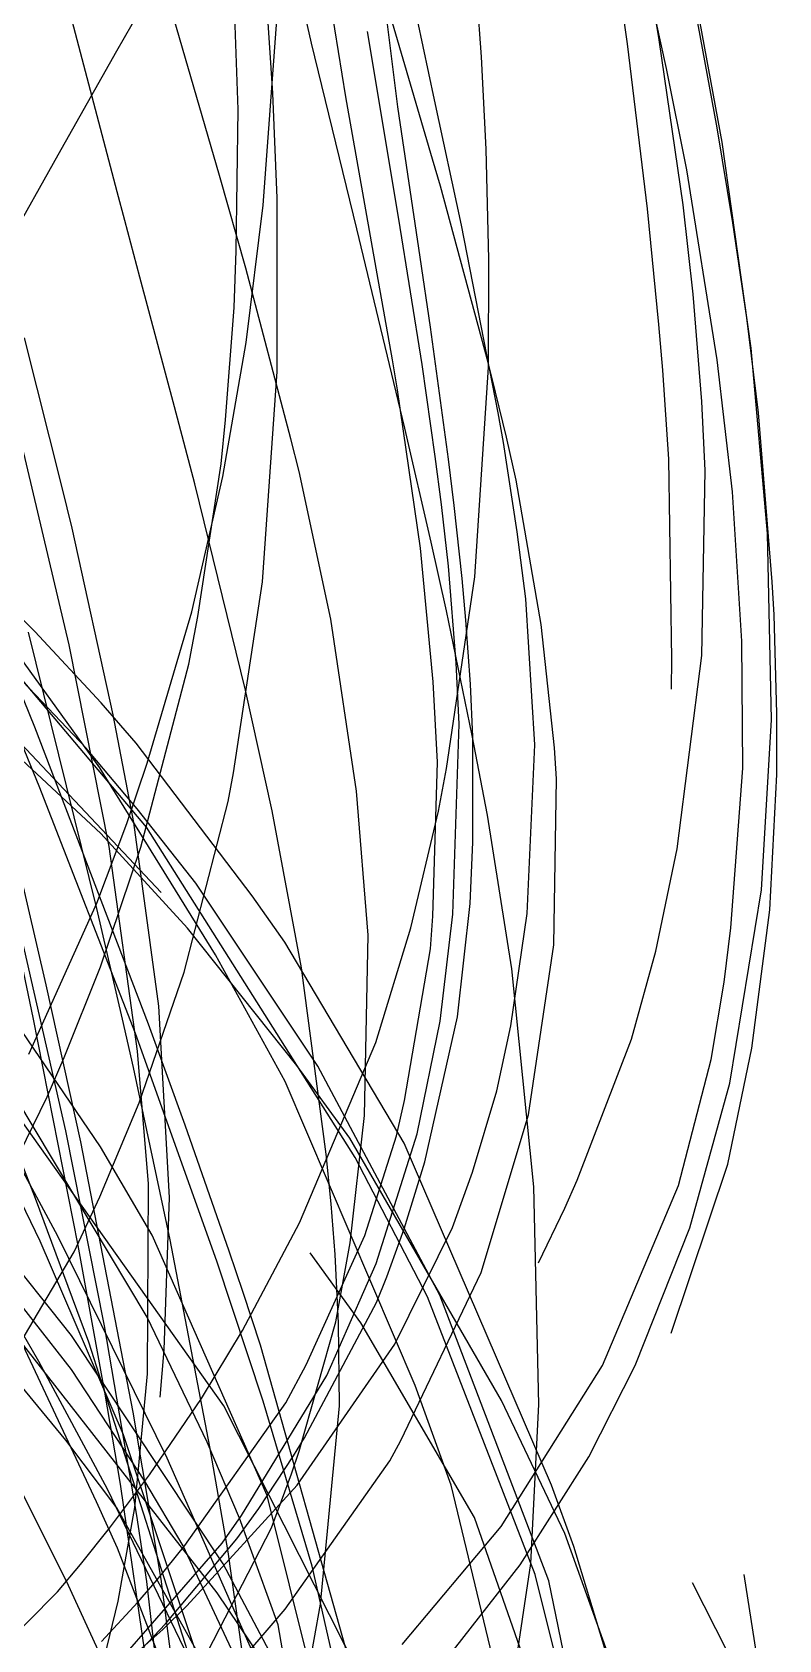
# Model space of a CAD drawing. Header units: metres. Extents: x -233 to 379, y -58 to 1087.
# Drawn here: x 81.7 to 107, y 469.2 to 523.8 of the extents above; entities that cross this region are included whole.
import ezdxf

# ---------------------------------------------------------------- set-up
doc = ezdxf.new("R2010")
doc.units = ezdxf.units.M

msp = doc.modelspace()

# ---------------------------------------------------------------- linework, layer by layer
for p, q in [((96.909, 522.984, -1067.779), (96.374, 530.274, -1059.903)), ((103.191, 522.583, -1074.495), (101.686, 529.31, -1068.326)), ((84.527, 523.178, -1067.829), (87.348, 528.096, -1061.9)), ((88.643, 521.188, -1079.748), (88.416, 527.555, -1070.879)), ((94.07, 521.283, -1051.312), (93.318, 527.238, -1046.024)), ((101.857, 523.422, -1067.104), (101.444, 526.303, -1064.301)), ((89.826, 521.745, -1072.748), (89.573, 525.489, -1068.226)), ((91.139, 523.448, -1064.108), (90.612, 525.744, -1062.774)), ((104.904, 520.572, -1071.068), (103.957, 525.734, -1066.161)), ((105.07, 520.076, -1072.291), (104.086, 525.461, -1067.052)), ((88.016, 518.945, -1074.46), (86.276, 524.956, -1068.211)), ((102.942, 523.552, -1066.418), (102.718, 524.845, -1064.877)), ((84.537, 518.39, -1068.878), (82.955, 524.421, -1063.761)), ((89.493, 517.943, -1091.987), (89.961, 524.22, -1083.07)), ((92.301, 521.617, -1051.87), (91.807, 524.695, -1048.789)), ((95.246, 519.507, -1061.305), (93.746, 524.593, -1055.012)), ((95.306, 521.514, -1057.023), (94.731, 524.23, -1054.054)), ((94.102, 517.47, -1061.193), (93.038, 523.839, -1053.447)), ((82.534, 519.65, -1072.246), (84.527, 523.178, -1067.829)), ((92.671, 517.139, -1067.993), (91.139, 523.448, -1064.108)), ((102.543, 517.813, -1072.793), (101.857, 523.422, -1067.104)), ((103.746, 517.949, -1073.352), (102.942, 523.552, -1066.418)), ((97.065, 519.842, -1071.306), (96.909, 522.984, -1067.779)), ((103.881, 519.135, -1077.787), (103.191, 522.583, -1074.495)), ((89.977, 518.174, -1077.187), (89.826, 521.745, -1072.748)), ((93.369, 515.611, -1058.691), (92.301, 521.617, -1051.87)), ((96.23, 517.259, -1062.045), (95.306, 521.514, -1057.023)), ((88.583, 516.392, -1086.658), (88.643, 521.188, -1079.748)), ((94.822, 516.177, -1056.562), (94.07, 521.283, -1051.312)), ((105.438, 517.341, -1074.245), (104.904, 520.572, -1071.068)), ((97.158, 516.11, -1075.638), (97.065, 519.842, -1071.306)), ((106.059, 513.088, -1079.513), (105.07, 520.076, -1072.291)), ((80.848, 516.644, -1076.118), (82.534, 519.65, -1072.246)), ((95.516, 518.59, -1062.474), (95.246, 519.507, -1061.305)), ((88.913, 515.805, -1077.871), (88.016, 518.945, -1074.46)), ((104.909, 512.683, -1084.297), (103.881, 519.135, -1077.787)), ((84.796, 517.418, -1069.721), (84.537, 518.39, -1068.878)), ((97.132, 512.593, -1070.574), (95.516, 518.59, -1062.474)), ((88.914, 513.277, -1098.805), (89.493, 517.943, -1091.987)), ((89.97, 512.295, -1084.824), (89.977, 518.174, -1077.187)), ((102.93, 513.892, -1076.916), (102.543, 517.813, -1072.793)), ((104.091, 514.917, -1077.218), (103.746, 517.949, -1073.352)), ((85.311, 515.498, -1071.416), (84.796, 517.418, -1069.721)), ((94.307, 510.363, -1072.497), (92.671, 517.139, -1067.993)), ((94.892, 512.526, -1067.716), (94.102, 517.47, -1061.193)), ((97.468, 510.886, -1070.323), (96.23, 517.259, -1062.045)), ((105.91, 514.112, -1077.516), (105.438, 517.341, -1074.245)), ((88.507, 514.467, -1089.48), (88.583, 516.392, -1086.658)), ((95.176, 513.799, -1059.188), (94.822, 516.177, -1056.562)), ((97.143, 512.439, -1080.052), (97.158, 516.11, -1075.638)), ((86.49, 511.088, -1075.455), (85.311, 515.498, -1071.416)), ((90.44, 509.999, -1084.523), (88.913, 515.805, -1077.871)), ((93.885, 512.682, -1062.278), (93.369, 515.611, -1058.691)), ((104.383, 511.269, -1082.006), (104.091, 514.917, -1077.218)), ((88.218, 510.654, -1095.195), (88.507, 514.467, -1089.48)), ((103.062, 512.338, -1078.579), (102.93, 513.892, -1076.916)), ((106.309, 510.888, -1080.879), (105.91, 514.112, -1077.516)), ((82.673, 508.356, -1081.256), (81.395, 513.436, -1075.757)), ((88.123, 508.722, -1105.635), (88.914, 513.277, -1098.805)), ((95.788, 509.314, -1064.553), (95.176, 513.799, -1059.188)), ((106.613, 506.789, -1086.432), (106.059, 513.088, -1079.513)), ((89.47, 505.142, -1094.692), (89.97, 512.295, -1084.824)), ((94.058, 511.673, -1063.547), (93.885, 512.682, -1062.278)), ((95.337, 509.4, -1072.035), (94.892, 512.526, -1067.716)), ((96.675, 505.316, -1089.171), (97.143, 512.439, -1080.052)), ((97.384, 511.594, -1071.956), (97.132, 512.593, -1070.574)), ((103.262, 509.312, -1081.89), (103.062, 512.338, -1078.579)), ((105.427, 508.204, -1089.044), (104.909, 512.683, -1084.297)), ((94.836, 506.29, -1070.832), (94.058, 511.673, -1063.547)), ((97.754, 510.058, -1074.111), (97.384, 511.594, -1071.956)), ((104.502, 508.934, -1085.139), (104.383, 511.269, -1082.006)), ((87.177, 508.481, -1077.914), (86.49, 511.088, -1075.455)), ((88.068, 509.153, -1097.476), (88.218, 510.654, -1095.195)), ((97.648, 509.877, -1071.68), (97.468, 510.886, -1070.323)), ((106.771, 505.147, -1087.172), (106.309, 510.888, -1080.879)), ((95.202, 506.5, -1075.209), (94.307, 510.363, -1072.497)), ((98.083, 508.6, -1076.184), (97.754, 510.058, -1074.111)), ((82.907, 503.01, -1088.388), (81.315, 509.763, -1081.58)), ((90.713, 508.9, -1085.811), (90.44, 509.999, -1084.523)), ((98.118, 506.841, -1075.904), (97.648, 509.877, -1071.68)), ((87.275, 503.975, -1105.584), (88.068, 509.153, -1097.476)), ((95.547, 507.776, -1074.332), (95.337, 509.4, -1072.035)), ((95.983, 507.74, -1066.518), (95.788, 509.314, -1064.553)), ((103.364, 502.519, -1089.705), (103.262, 509.312, -1081.89)), ((104.38, 502.645, -1093.979), (104.502, 508.934, -1085.139)), ((87.074, 504.132, -1112.706), (88.123, 508.722, -1105.635)), ((88.892, 501.464, -1084.919), (87.177, 508.481, -1077.914)), ((91.789, 503.876, -1091.93), (90.713, 508.9, -1085.811)), ((98.937, 503.693, -1083.398), (98.083, 508.6, -1076.184)), ((83.014, 506.965, -1082.789), (82.673, 508.356, -1081.256)), ((105.747, 503.128, -1094.712), (105.427, 508.204, -1089.044)), ((95.782, 505.676, -1077.365), (95.547, 507.776, -1074.332)), ((96.248, 505.266, -1069.73), (95.983, 507.74, -1066.518)), ((83.474, 499.511, -1076.426), (76.455, 506.902, -1067.271)), ((84.407, 500.625, -1090.065), (83.014, 506.965, -1082.789)), ((98.407, 504.57, -1079.167), (98.118, 506.841, -1075.904)), ((106.747, 500.464, -1093.834), (106.613, 506.789, -1086.432)), ((95.27, 501.748, -1077.433), (94.836, 506.29, -1070.832)), ((95.724, 504.157, -1076.911), (95.202, 506.5, -1075.209)), ((81.889, 498.212, -1067.446), (78.633, 506.092, -1060.39)), ((96.046, 502.394, -1082.254), (95.782, 505.676, -1077.365)), ((83.992, 496.599, -1072.078), (74.857, 505.105, -1060.872)), ((81.744, 500.208, -1066.154), (79.692, 505.219, -1061.988)), ((88.484, 498.659, -1104.219), (89.47, 505.142, -1094.692)), ((95.719, 498.809, -1098.121), (96.675, 505.316, -1089.171)), ((96.379, 503.849, -1071.622), (96.248, 505.266, -1069.73)), ((106.837, 504.021, -1088.434), (106.771, 505.147, -1087.172)), ((81.75, 503.462, -1068.453), (80.625, 504.581, -1067.012)), ((98.718, 499.612, -1086.67), (98.407, 504.57, -1079.167)), ((83.95, 498.827, -1076.586), (79.961, 504.367, -1071.249)), ((85.557, 498.992, -1120.875), (87.074, 504.132, -1112.706)), ((96.595, 499.923, -1080.137), (95.724, 504.157, -1076.911)), ((106.934, 500.681, -1092.287), (106.837, 504.021, -1088.434)), ((83.996, 501.039, -1071.457), (81.75, 503.462, -1068.453)), ((86.972, 502.353, -1108.171), (87.275, 503.975, -1105.584)), ((92.669, 498.034, -1099.426), (91.789, 503.876, -1091.93)), ((96.532, 501.673, -1074.618), (96.379, 503.849, -1071.622)), ((99.38, 499.506, -1089.756), (98.937, 503.693, -1083.398)), ((83.848, 494.047, -1072.86), (81.529, 503.438, -1066.449)), ((84.265, 496.161, -1095.701), (82.907, 503.01, -1088.388)), ((105.771, 498.817, -1099.771), (105.747, 503.128, -1094.712)), ((96.152, 500.313, -1085.426), (96.046, 502.394, -1082.254)), ((103.354, 501.504, -1090.898), (103.364, 502.519, -1089.705)), ((103.553, 496.082, -1103.778), (104.38, 502.645, -1093.979)), ((85.542, 496.812, -1079.701), (81.156, 502.014, -1073.524)), ((85.342, 496.132, -1118.476), (86.972, 502.353, -1108.171)), ((89.798, 497.367, -1089.202), (88.892, 501.464, -1084.919)), ((95.412, 499.023, -1081.573), (95.27, 501.748, -1077.433)), ((96.616, 499.878, -1077.163), (96.532, 501.673, -1074.618)), ((85.19, 499.673, -1073.109), (83.996, 501.039, -1071.457)), ((85.603, 490.12, -1074.998), (81.744, 500.208, -1066.154)), ((85.102, 496.971, -1094.404), (84.407, 500.625, -1090.065)), ((95.928, 493.864, -1095.751), (96.152, 500.313, -1085.426)), ((106.415, 494.681, -1101.046), (106.747, 500.464, -1093.834)), ((106.935, 498.608, -1094.739), (106.934, 500.681, -1092.287)), ((86.034, 494.597, -1077.377), (80.9, 500.048, -1070.77)), ((89.127, 494.484, -1079.061), (85.19, 499.673, -1073.109)), ((97.106, 497.218, -1082.284), (96.595, 499.923, -1080.137)), ((96.615, 496.309, -1082.461), (96.616, 499.878, -1077.163)), ((85.223, 497.442, -1078.857), (83.474, 499.511, -1076.426)), ((98.461, 493.88, -1095.917), (98.718, 499.612, -1086.67)), ((99.457, 498.457, -1091.369), (99.38, 499.506, -1089.756)), ((87.883, 492.484, -1082.639), (83.95, 498.827, -1076.586)), ((84.867, 496.935, -1124.203), (85.557, 498.992, -1120.875)), ((88.304, 497.683, -1105.686), (88.484, 498.659, -1104.219)), ((95.258, 493.789, -1090.02), (95.412, 499.023, -1081.573)), ((95.45, 497.353, -1100.186), (95.719, 498.809, -1098.121)), ((105.369, 493.391, -1106.545), (105.771, 498.817, -1099.771)), ((106.691, 494.01, -1100.424), (106.935, 498.608, -1094.739)), ((85.16, 489.806, -1075.32), (81.889, 498.212, -1067.446)), ((93.056, 493.148, -1106.002), (92.669, 498.034, -1099.426)), ((99.365, 492.818, -1100.31), (99.457, 498.457, -1091.369)), ((87.206, 494.913, -1081.741), (85.223, 497.442, -1078.857)), ((86.814, 491.889, -1114.836), (88.304, 497.683, -1105.686)), ((83.856, 494.235, -1128.646), (84.867, 496.935, -1124.203)), ((85.956, 490.736, -1102.158), (85.102, 496.971, -1094.404)), ((90.796, 492.032, -1095.061), (89.798, 497.367, -1089.202)), ((94.513, 493.397, -1106.02), (95.45, 497.353, -1100.186)), ((97.933, 492.003, -1086.693), (97.106, 497.218, -1082.284)), ((82.133, 491.46, -1076.571), (80.894, 496.793, -1072.865)), ((86.928, 493.383, -1075.986), (83.992, 496.599, -1072.078)), ((92.624, 485.597, -1091.682), (85.542, 496.812, -1079.701)), ((81.695, 490.348, -1076.498), (80.497, 495.989, -1072.359)), ((83.971, 492.076, -1125.442), (85.342, 496.132, -1118.476)), ((85.234, 489.203, -1103.617), (84.265, 496.161, -1095.701)), ((96.526, 494.219, -1085.673), (96.615, 496.309, -1082.461)), ((102.829, 492.604, -1109.188), (103.553, 496.082, -1103.778)), ((82.794, 486.497, -1078.173), (80.738, 495.524, -1071.285)), ((91.356, 488.701, -1088.457), (87.206, 494.913, -1081.741)), ((81.548, 489.101, -1137.361), (83.856, 494.235, -1128.646)), ((90.229, 492.912, -1080.817), (89.127, 494.484, -1079.061)), ((96.096, 490.378, -1091.862), (96.526, 494.219, -1085.673)), ((105.336, 488.119, -1109.868), (106.415, 494.681, -1101.046)), ((83.977, 485.962, -1092.263), (78.495, 494.012, -1080.979)), ((84.721, 490.297, -1075.6), (83.848, 494.047, -1072.86)), ((95.178, 492.683, -1091.854), (95.258, 493.789, -1090.02)), ((95.499, 490.231, -1101.805), (95.928, 493.864, -1095.751)), ((97.902, 490.069, -1102.369), (98.461, 493.88, -1095.917)), ((106.085, 489.307, -1106.573), (106.691, 494.01, -1100.424)), ((82.524, 482.919, -1081.952), (77.04, 493.104, -1070.943)), ((90.638, 488.725, -1081.337), (86.928, 493.383, -1075.986)), ((92.937, 487.018, -1114.716), (93.056, 493.148, -1106.002)), ((93.322, 489.5, -1112.052), (94.513, 493.397, -1106.02)), ((105.144, 491.552, -1108.921), (105.369, 493.391, -1106.545)), ((94.286, 486.08, -1088.103), (90.229, 492.912, -1080.817)), ((94.291, 487.528, -1100.851), (95.178, 492.683, -1091.854)), ((98.499, 487.05, -1109.819), (99.365, 492.818, -1100.31)), ((102.001, 489.609, -1113.997), (102.829, 492.604, -1109.188)), ((82.743, 488.994, -1130.885), (83.971, 492.076, -1125.442)), ((90.245, 488.182, -1086.733), (87.883, 492.484, -1082.639)), ((91.629, 485.704, -1102.451), (90.796, 492.032, -1095.061)), ((98.682, 484.597, -1093.608), (97.933, 492.003, -1086.693)), ((83.307, 486.122, -1080.524), (82.133, 491.46, -1076.571)), ((85.286, 487.449, -1122.233), (86.814, 491.889, -1114.836)), ((104.697, 488.926, -1112.426), (105.144, 491.552, -1108.921)), ((85.56, 480.168, -1102.4), (79.232, 490.747, -1089.333)), ((83.218, 482.61, -1082.653), (81.695, 490.348, -1076.498)), ((86.313, 484.242, -1110.704), (85.956, 490.736, -1102.158)), ((94.983, 485.444, -1100.333), (96.096, 490.378, -1091.862)), ((85.095, 488.65, -1076.835), (84.721, 490.297, -1075.6)), ((87.923, 482.074, -1082.819), (85.16, 489.806, -1075.32)), ((86.849, 486.699, -1078.078), (85.603, 490.12, -1074.998)), ((94.722, 486.403, -1108.417), (95.499, 490.231, -1101.805)), ((97.423, 487.862, -1106.218), (97.902, 490.069, -1102.369)), ((90.732, 483.378, -1122.249), (93.322, 489.5, -1112.052)), ((100.158, 484.828, -1122.034), (102.001, 489.609, -1113.997)), ((105.266, 485.374, -1111.996), (106.085, 489.307, -1106.573)), ((82.166, 487.659, -1133.28), (82.743, 488.994, -1130.885)), ((85.606, 484.699, -1109.008), (85.234, 489.203, -1103.617)), ((92.434, 486.249, -1084.089), (90.638, 488.725, -1081.337)), ((103.589, 484.647, -1118.46), (104.697, 488.926, -1112.426)), ((81.878, 478.663, -1081.272), (76.278, 488.391, -1070.347)), ((88.158, 477.163, -1086.039), (80.357, 488.161, -1072.138)), ((86.341, 482.797, -1081.48), (85.095, 488.65, -1076.835)), ((94.66, 477.852, -1096.571), (90.245, 488.182, -1086.733)), ((95.493, 480.92, -1096.406), (91.356, 488.701, -1088.457)), ((81.929, 482.752, -1088.479), (79.321, 488.133, -1083.003)), ((80.509, 484.292, -1139.472), (82.166, 487.659, -1133.28)), ((96.605, 485.102, -1111.18), (97.423, 487.862, -1106.218)), ((103.981, 483.21, -1116.945), (105.336, 488.119, -1109.868)), ((83.953, 484.254, -1127.784), (85.286, 487.449, -1122.233)), ((94.016, 486.33, -1102.998), (94.291, 487.528, -1100.851)), ((82.996, 478.396, -1088.732), (76.377, 486.834, -1076.424)), ((81.765, 484.204, -1083.253), (80.837, 486.592, -1080.937)), ((88.34, 482.412, -1082.014), (86.849, 486.699, -1078.078)), ((92.446, 482.701, -1121.15), (92.937, 487.018, -1114.716)), ((96.895, 481.684, -1119.02), (98.499, 487.05, -1109.819)), ((84.112, 479.883, -1083.624), (82.794, 486.497, -1078.173)), ((85.087, 476.943, -1087.944), (83.307, 486.122, -1080.524)), ((97.581, 477.343, -1093.404), (92.434, 486.249, -1084.089)), ((92.952, 482.944, -1109.284), (94.016, 486.33, -1102.998)), ((93.327, 481.991, -1116.376), (94.722, 486.403, -1108.417)), ((99.279, 474.466, -1099.692), (94.286, 486.08, -1088.103)), ((82.992, 479.555, -1085.737), (77.989, 485.793, -1077.96)), ((85.73, 482.963, -1096.241), (83.977, 485.962, -1092.263)), ((91.799, 484.024, -1104.472), (91.629, 485.704, -1102.451)), ((95.075, 480.865, -1096.476), (92.624, 485.597, -1091.682)), ((94.283, 483.17, -1104.397), (94.983, 485.444, -1100.333)), ((95.917, 483.217, -1114.651), (96.605, 485.102, -1111.18)), ((103.339, 479.624, -1120.554), (105.266, 485.374, -1111.996)), ((85.575, 478.246, -1117.267), (85.606, 484.699, -1109.008)), ((98.858, 477.211, -1101.317), (98.682, 484.597, -1093.608)), ((99.74, 483.872, -1123.675), (100.158, 484.828, -1122.034)), ((101.016, 478.529, -1127.896), (103.589, 484.647, -1118.46)), ((83.58, 479.32, -1088.047), (81.765, 484.204, -1083.253)), ((83.084, 482.396, -1131.102), (83.953, 484.254, -1127.784)), ((86.133, 479.058, -1117.9), (86.313, 484.242, -1110.704)), ((91.938, 482.303, -1106.581), (91.799, 484.024, -1104.472)), ((98.839, 482.014, -1126.921), (99.74, 483.872, -1123.675)), ((88.796, 479.717, -1128.726), (90.732, 483.378, -1122.249)), ((84.752, 476.175, -1095.284), (81.929, 482.752, -1088.479)), ((86.239, 475.38, -1090.295), (82.524, 482.919, -1081.952)), ((89.633, 474.112, -1107.035), (85.73, 482.963, -1096.241)), ((87.684, 475.763, -1087.483), (86.341, 482.797, -1081.48)), ((90.952, 478.555, -1117.864), (92.952, 482.944, -1109.284)), ((91.957, 480.015, -1125.281), (92.446, 482.701, -1121.15)), ((93.691, 481.542, -1107.379), (94.283, 483.17, -1104.397)), ((93.963, 479.252, -1122.268), (95.917, 483.217, -1114.651)), ((102.118, 478.535, -1124.16), (103.981, 483.21, -1116.945)), ((83.841, 473.9, -1089.705), (79.722, 482.673, -1080.089)), ((79.741, 476.745, -1141.837), (83.084, 482.396, -1131.102)), ((84.121, 477.623, -1086.852), (83.218, 482.61, -1082.653)), ((88.816, 481.007, -1083.316), (88.34, 482.412, -1082.014)), ((92.813, 479.975, -1084.723), (91.087, 482.36, -1081.516)), ((92.058, 479.973, -1109.505), (91.938, 482.303, -1106.581)), ((89.493, 477.316, -1087.532), (87.923, 482.074, -1082.819)), ((91.659, 478.192, -1123.54), (93.327, 481.991, -1116.376)), ((94.167, 475.982, -1129.251), (96.895, 481.684, -1119.02)), ((87.932, 470.815, -1101.336), (79.561, 481.523, -1088.114)), ((93.343, 480.668, -1109.005), (93.691, 481.542, -1107.379)), ((89.406, 479.225, -1084.981), (88.816, 481.007, -1083.316)), ((90.897, 476.075, -1118.004), (93.343, 480.668, -1109.005)), ((98.73, 471.432, -1105.531), (95.075, 480.865, -1096.476)), ((99.192, 471.22, -1105.798), (95.493, 480.92, -1096.406)), ((87.595, 475.932, -1107.308), (85.56, 480.168, -1102.4)), ((90.718, 475.626, -1132.335), (91.957, 480.015, -1125.281)), ((92.092, 477.162, -1113.14), (92.058, 479.973, -1109.505)), ((96.669, 473.366, -1092.92), (92.813, 479.975, -1084.723)), ((82.803, 475.999, -1090.528), (79.627, 479.844, -1084.894)), ((88.134, 471.79, -1094.973), (82.992, 479.555, -1085.737)), ((85.205, 473.44, -1089.275), (84.112, 479.883, -1083.624)), ((87.407, 477.415, -1132.96), (88.796, 479.717, -1128.726)), ((87.113, 468.272, -1099.174), (83.58, 479.32, -1088.047)), ((86.002, 477.46, -1120.178), (86.133, 479.058, -1117.9)), ((92.408, 468.557, -1095.298), (89.406, 479.225, -1084.981)), ((90.655, 474.471, -1132.01), (93.963, 479.252, -1122.268)), ((84.216, 474.335, -1086.217), (81.878, 478.663, -1081.272)), ((85.482, 474.599, -1094.024), (82.996, 478.396, -1088.732)), ((90.262, 477.262, -1120.458), (90.952, 478.555, -1117.864)), ((97.574, 473.065, -1137.219), (101.016, 478.529, -1127.896)), ((100.544, 475.425, -1129.233), (102.118, 478.535, -1124.16)), ((85.136, 473.711, -1123.444), (85.575, 478.246, -1117.267)), ((88.759, 473.438, -1133.041), (91.659, 478.192, -1123.54)), ((95.877, 474.463, -1099.802), (94.66, 477.852, -1096.571)), ((84.651, 474.501, -1089.572), (84.121, 477.623, -1086.852)), ((85.636, 474.817, -1137.924), (87.407, 477.415, -1132.96)), ((86.838, 472.422, -1130.7), (90.262, 477.262, -1120.458)), ((91.164, 471.71, -1093.19), (89.493, 477.316, -1087.532)), ((99.732, 472.822, -1097.953), (97.581, 477.343, -1093.404)), ((86.039, 471.272, -1092.832), (85.087, 476.943, -1087.944)), ((93.214, 467.157, -1098.001), (88.158, 477.163, -1086.039)), ((91.445, 470.424, -1122.499), (92.092, 477.162, -1113.14)), ((98.577, 471.803, -1107.508), (98.858, 477.211, -1101.317)), ((82.893, 471.053, -1094.219), (80.18, 476.475, -1087.899)), ((88.124, 466.059, -1106.052), (84.752, 476.175, -1095.284)), ((84.524, 473.7, -1093.799), (82.803, 475.999, -1090.528)), ((88.691, 473.346, -1110.213), (87.595, 475.932, -1107.308)), ((88.306, 472.203, -1090.665), (87.684, 475.763, -1087.483)), ((90.462, 474.846, -1133.612), (90.718, 475.626, -1132.335)), ((90.529, 475.459, -1119.241), (90.897, 476.075, -1118.004)), ((93.791, 475.295, -1130.504), (94.167, 475.982, -1129.251)), ((89.357, 468.298, -1098.299), (86.239, 475.38, -1090.295)), ((89.351, 473.678, -1122.894), (90.529, 475.459, -1119.241)), ((90.238, 470.251, -1140.072), (93.791, 475.295, -1130.504)), ((98.217, 471.763, -1135.582), (100.544, 475.425, -1129.233)), ((84.279, 473.007, -1141.493), (85.636, 474.817, -1137.924)), ((86.779, 472.403, -1097.011), (85.482, 474.599, -1094.024)), ((89.777, 473.012, -1136.674), (90.462, 474.846, -1133.612)), ((88.353, 465.709, -1096.294), (84.216, 474.335, -1086.217)), ((85.665, 467.531, -1095.989), (84.651, 474.501, -1089.572)), ((86.902, 470.37, -1140.887), (90.655, 474.471, -1132.01)), ((92.524, 462.499, -1119.669), (89.633, 474.112, -1107.035)), ((98.417, 463.898, -1109.892), (95.877, 474.463, -1099.802)), ((100.045, 472.378, -1101.726), (99.279, 474.466, -1099.692)), ((84.547, 472.325, -1091.447), (83.841, 473.9, -1089.705)), ((89.34, 465.101, -1105.101), (84.524, 473.7, -1093.799)), ((84.576, 470.524, -1128.002), (85.136, 473.711, -1123.444)), ((85.55, 471.194, -1091.304), (85.205, 473.44, -1089.275)), ((88.107, 472.494, -1134.978), (88.759, 473.438, -1133.041)), ((88.606, 472.639, -1125.065), (89.351, 473.678, -1122.894)), ((83.294, 471.775, -1143.976), (84.279, 473.007, -1141.493)), ((87.227, 468.045, -1145.436), (89.777, 473.012, -1136.674)), ((90.002, 469.718, -1114.157), (88.691, 473.346, -1110.213)), ((94.209, 469.056, -1144.693), (97.574, 473.065, -1137.219)), ((100.662, 461.951, -1105.361), (96.669, 473.366, -1092.92)), ((84.276, 468.106, -1144.515), (88.107, 472.494, -1134.978)), ((88.221, 462.815, -1102.207), (84.547, 472.325, -1091.447)), ((85.894, 471.255, -1133.243), (86.838, 472.422, -1130.7)), ((86.181, 469.752, -1131.338), (88.606, 472.639, -1125.065)), ((89.66, 466.267, -1104.939), (86.779, 472.403, -1097.011)), ((102.466, 465.213, -1105.321), (99.732, 472.822, -1097.953)), ((101.752, 466.773, -1107.061), (100.045, 472.378, -1101.726)), ((91.451, 465.55, -1102.052), (88.134, 471.79, -1094.973)), ((89.493, 463.756, -1098.785), (88.306, 472.203, -1090.665)), ((97.621, 465.442, -1115.574), (98.577, 471.803, -1107.508)), ((82.511, 470.841, -1145.89), (83.294, 471.775, -1143.976)), ((85.243, 470.493, -1134.924), (85.894, 471.255, -1133.243)), ((87.072, 463.22, -1100.286), (86.039, 471.272, -1092.832)), ((93.491, 461.439, -1103.864), (91.164, 471.71, -1093.19)), ((95.755, 468.601, -1141.417), (98.217, 471.763, -1135.582)), ((100.971, 462.451, -1113.737), (98.73, 471.432, -1105.531)), ((106.998, 463.854, -1110.383), (105.825, 471.429, -1104.392)), ((78.028, 466.321, -1155.722), (82.511, 470.841, -1145.89)), ((84.316, 467.953, -1097.851), (82.893, 471.053, -1094.219)), ((86.478, 462.954, -1099.212), (85.55, 471.194, -1091.304)), ((89.428, 468.589, -1103.925), (87.932, 470.815, -1101.336)), ((101.602, 459.533, -1116.557), (99.192, 471.22, -1105.798)), ((106.285, 466.768, -1094.358), (104.066, 471.152, -1089.831)), ((84.011, 469.155, -1137.929), (85.243, 470.493, -1134.924)), ((84.013, 468.196, -1131.46), (84.576, 470.524, -1128.002)), ((86.087, 469.564, -1142.675), (86.902, 470.37, -1140.887)), ((87.74, 467.347, -1145.794), (90.238, 470.251, -1140.072)), ((90.96, 467.743, -1126.412), (91.445, 470.424, -1122.499)), ((84.585, 468.071, -1135.113), (86.181, 469.752, -1131.338)), ((92.15, 457.658, -1126.114), (90.002, 469.718, -1114.157)), ((83.699, 467.445, -1147.509), (86.087, 469.564, -1142.675))]:
    msp.add_line(p, q)

doc.saveas('drawing.dxf')
